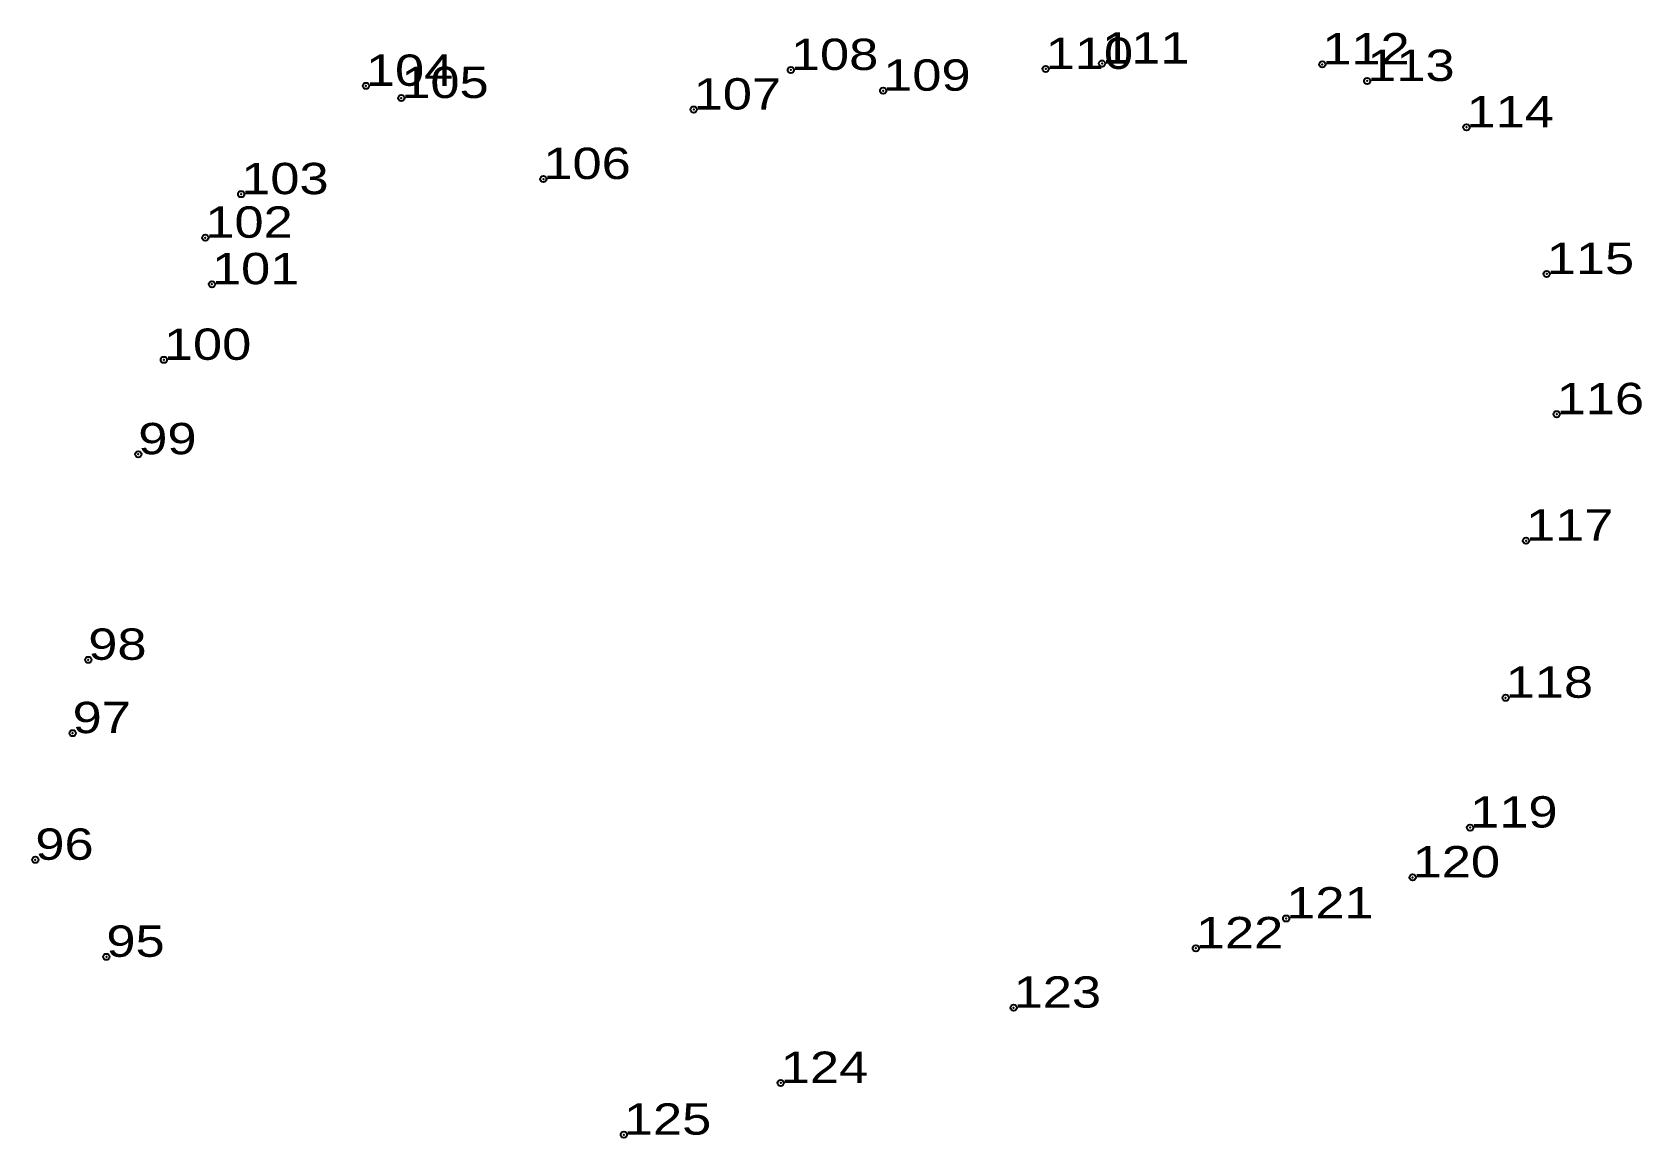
# Model space of a CAD drawing. Header units: metres. Extents: x 549364 to 552414, y 1838225 to 1839951.
# Drawn here: x 552321.4 to 552413.8, y 1839101.8 to 1839165.2 of the extents above; entities that cross this region are included whole.
import ezdxf

# ---------------------------------------------------------------- set-up
doc = ezdxf.new("R2010")
doc.units = ezdxf.units.M
doc.header["$LTSCALE"] = 0.72
doc.header["$PDMODE"] = 32
doc.header["$PDSIZE"] = 0.36
doc.layers.add('12', color=7, linetype='Continuous')
doc.layers.add('7', color=7, linetype='Continuous')

msp = doc.modelspace()

# ---------------------------------------------------------------- linework, layer by layer
at = {"layer": '7'}
for p in [(552364.93, 1839163.05), (552379.56, 1839163.11), (552382.8, 1839163.42), (552395.44, 1839163.37), (552340.53, 1839162.14), (552370.23, 1839161.86), (552398.02, 1839162.42), (552342.56, 1839161.44), (552359.35, 1839160.78), (552403.72, 1839159.76), (552350.72, 1839156.79), (552333.37, 1839155.92), (552331.31, 1839153.42), (552331.69, 1839150.75), (552408.33, 1839151.34), (552328.93, 1839146.41), (552408.9, 1839143.29), (552327.46, 1839140.99), (552407.14, 1839136.03), (552324.59, 1839129.19), (552405.97, 1839127.01), (552323.69, 1839124.98), (552403.93, 1839119.56), (552321.55, 1839117.71), (552400.63, 1839116.7), (552393.37, 1839114.34), (552325.63, 1839112.14), (552388.18, 1839112.63), (552377.72, 1839109.22), (552364.35, 1839104.9), (552355.34, 1839101.93)]:
    msp.add_point(p, dxfattribs=at)

# ---------------------------------------------------------------- texts
at = {"layer": '12', "width": 1.25}
for s, p in [('108', (552364.93, 1839163.05)), ('110', (552379.56, 1839163.11)), ('111', (552382.8, 1839163.42)), ('112', (552395.44, 1839163.37)), ('104', (552340.53, 1839162.14)), ('113', (552398.02, 1839162.42)), ('105', (552342.56, 1839161.44)), ('109', (552370.23, 1839161.86)), ('107', (552359.35, 1839160.78)), ('114', (552403.72, 1839159.76)), ('106', (552350.72, 1839156.79)), ('103', (552333.37, 1839155.92)), ('102', (552331.31, 1839153.42)), ('115', (552408.33, 1839151.34)), ('101', (552331.69, 1839150.75)), ('100', (552328.93, 1839146.41)), ('116', (552408.9, 1839143.29)), ('99', (552327.46, 1839140.99)), ('117', (552407.14, 1839136.03)), ('98', (552324.59, 1839129.19)), ('118', (552405.97, 1839127.01)), ('97', (552323.69, 1839124.98)), ('119', (552403.93, 1839119.56)), ('96', (552321.55, 1839117.71)), ('120', (552400.63, 1839116.7)), ('121', (552393.37, 1839114.34)), ('95', (552325.63, 1839112.14)), ('122', (552388.18, 1839112.63)), ('123', (552377.72, 1839109.22)), ('124', (552364.35, 1839104.9)), ('125', (552355.34, 1839101.93))]:
    msp.add_text(s, height=1.8, dxfattribs=at).set_placement(p)

doc.saveas('drawing.dxf')
